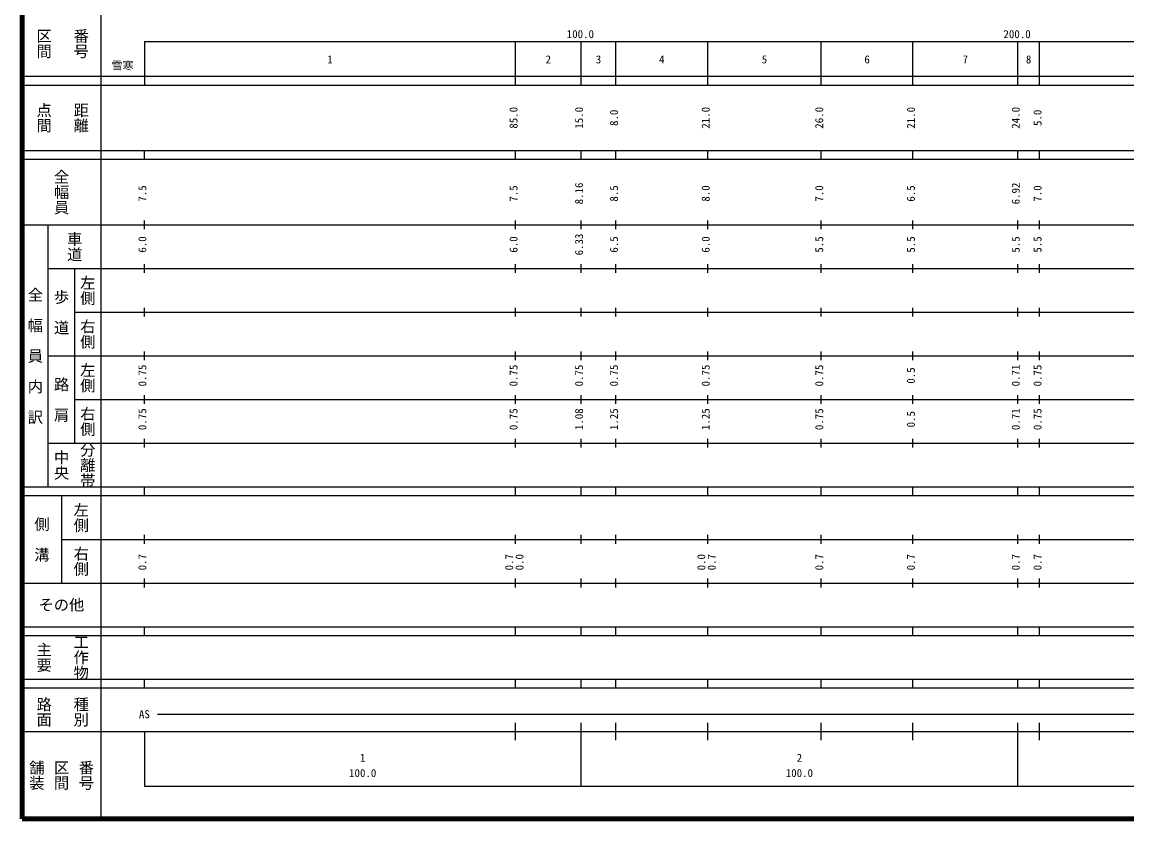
# Model space of a CAD drawing. Units: millimetres on the paper, enlarged 1000 times. Extents: x 40000 to 680000, y 20000 to 380000.
# Drawn here: x 40000 to 292998, y 20000 to 202409 of the extents above; entities that cross this region are included whole.
import ezdxf
from ezdxf.enums import TextEntityAlignment as Align

# ---------------------------------------------------------------- set-up
doc = ezdxf.new("R2010")
doc.units = ezdxf.units.MM
doc.header["$LTSCALE"] = 1000
doc.layers.add('M-TTL', color=2, linetype='Continuous', lineweight=140)
doc.layers.add('M-TTL-BAND', color=7, linetype='Continuous', lineweight=25)
doc.styles.add('@ＭＳ ゴシック', font='')
doc.styles.add('ＭＳ ゴシック', font='')
doc.styles.get('@ＭＳ ゴシック').set_extended_font_data('@MS Gothic')
doc.styles.get('ＭＳ ゴシック').set_extended_font_data('MS Gothic')

msp = doc.modelspace()

# ---------------------------------------------------------------- linework, layer by layer
at = {"layer": 'M-TTL'}
for p, q in [((40000, 380000), (40000, 20000)), ((40000, 20000), (680000, 20000))]:
    msp.add_line(p, q, dxfattribs=at)
at = {"layer": 'M-TTL-BAND'}
for p, q in [((58000, 370000), (58000, 20000)), ((68000, 198000), (579000, 198000)), ((68000, 198000), (68000, 188000)), ((153000, 188000), (153000, 198000)), ((168000, 188000), (168000, 198000)), ((176000, 188000), (176000, 198000)), ((197000, 188000), (197000, 198000)), ((223000, 188000), (223000, 198000)), ((244000, 188000), (244000, 198000)), ((268000, 188000), (268000, 198000)), ((273000, 188000), (273000, 198000)), ((40000, 190000), (579000, 190000)), ((40000, 188000), (579000, 188000)), ((40000, 173000), (579000, 173000)), ((68000, 171000), (68000, 173000)), ((153000, 171000), (153000, 173000)), ((168000, 171000), (168000, 173000)), ((176000, 171000), (176000, 173000)), ((197000, 171000), (197000, 173000)), ((223000, 171000), (223000, 173000)), ((244000, 171000), (244000, 173000)), ((268000, 171000), (268000, 173000)), ((273000, 171000), (273000, 173000)), ((40000, 171000), (579000, 171000)), ((68000, 155000), (68000, 157000)), ((153000, 155000), (153000, 157000)), ((168000, 155000), (168000, 157000)), ((176000, 155000), (176000, 157000)), ((197000, 155000), (197000, 157000)), ((223000, 155000), (223000, 157000)), ((244000, 155000), (244000, 157000)), ((268000, 155000), (268000, 157000)), ((273000, 155000), (273000, 157000)), ((40000, 156000), (579000, 156000)), ((46000, 96000), (46000, 156000)), ((68000, 145000), (68000, 147000)), ((153000, 145000), (153000, 147000)), ((168000, 145000), (168000, 147000)), ((176000, 145000), (176000, 147000)), ((197000, 145000), (197000, 147000)), ((223000, 145000), (223000, 147000)), ((244000, 145000), (244000, 147000)), ((268000, 145000), (268000, 147000)), ((273000, 145000), (273000, 147000)), ((46000, 146000), (579000, 146000)), ((52000, 146000), (52000, 106000)), ((68000, 135000), (68000, 137000)), ((153000, 135000), (153000, 137000)), ((168000, 135000), (168000, 137000)), ((176000, 135000), (176000, 137000)), ((197000, 135000), (197000, 137000)), ((223000, 135000), (223000, 137000)), ((244000, 135000), (244000, 137000)), ((268000, 135000), (268000, 137000)), ((273000, 135000), (273000, 137000)), ((52000, 136000), (579000, 136000)), ((68000, 125000), (68000, 127000)), ((153000, 125000), (153000, 127000)), ((168000, 125000), (168000, 127000)), ((176000, 125000), (176000, 127000)), ((197000, 125000), (197000, 127000)), ((223000, 125000), (223000, 127000)), ((244000, 125000), (244000, 127000)), ((268000, 125000), (268000, 127000)), ((273000, 125000), (273000, 127000)), ((46000, 126000), (579000, 126000)), ((68000, 115000), (68000, 117000)), ((153000, 115000), (153000, 117000)), ((168000, 115000), (168000, 117000)), ((176000, 115000), (176000, 117000)), ((197000, 115000), (197000, 117000)), ((223000, 115000), (223000, 117000)), ((244000, 115000), (244000, 117000)), ((268000, 115000), (268000, 117000)), ((273000, 115000), (273000, 117000)), ((52000, 116000), (579000, 116000)), ((68000, 105000), (68000, 107000)), ((153000, 105000), (153000, 107000)), ((168000, 105000), (168000, 107000)), ((176000, 105000), (176000, 107000)), ((197000, 105000), (197000, 107000)), ((223000, 105000), (223000, 107000)), ((244000, 105000), (244000, 107000)), ((268000, 105000), (268000, 107000)), ((273000, 105000), (273000, 107000)), ((46000, 106000), (579000, 106000)), ((40000, 96000), (579000, 96000)), ((40000, 94000), (579000, 94000)), ((49000, 94000), (49000, 74000)), ((68000, 94000), (68000, 96000)), ((153000, 94000), (153000, 96000)), ((168000, 94000), (168000, 96000)), ((176000, 94000), (176000, 96000)), ((197000, 94000), (197000, 96000)), ((223000, 94000), (223000, 96000)), ((244000, 94000), (244000, 96000)), ((268000, 94000), (268000, 96000)), ((273000, 94000), (273000, 96000)), ((49000, 84000), (579000, 84000)), ((68000, 83000), (68000, 85000)), ((153000, 83000), (153000, 85000)), ((168000, 83000), (168000, 85000)), ((176000, 83000), (176000, 85000)), ((197000, 83000), (197000, 85000)), ((223000, 83000), (223000, 85000)), ((244000, 83000), (244000, 85000)), ((268000, 83000), (268000, 85000)), ((273000, 83000), (273000, 85000)), ((40000, 74000), (579000, 74000)), ((68000, 73000), (68000, 75000)), ((153000, 73000), (153000, 75000)), ((168000, 73000), (168000, 75000)), ((176000, 73000), (176000, 75000)), ((197000, 73000), (197000, 75000)), ((223000, 73000), (223000, 75000)), ((244000, 73000), (244000, 75000)), ((268000, 73000), (268000, 75000)), ((273000, 73000), (273000, 75000)), ((40000, 64000), (579000, 64000)), ((68000, 62000), (68000, 64000)), ((153000, 62000), (153000, 64000)), ((168000, 62000), (168000, 64000)), ((176000, 62000), (176000, 64000)), ((197000, 62000), (197000, 64000)), ((223000, 62000), (223000, 64000)), ((244000, 62000), (244000, 64000)), ((268000, 62000), (268000, 64000)), ((273000, 62000), (273000, 64000)), ((40000, 62000), (579000, 62000)), ((40000, 52000), (579000, 52000)), ((68000, 50000), (68000, 52000)), ((153000, 50000), (153000, 52000)), ((168000, 50000), (168000, 52000)), ((176000, 50000), (176000, 52000)), ((197000, 50000), (197000, 52000)), ((223000, 50000), (223000, 52000)), ((244000, 50000), (244000, 52000)), ((268000, 50000), (268000, 52000)), ((273000, 50000), (273000, 52000)), ((40000, 50000), (579000, 50000)), ((71000, 44000), (354500, 44000)), ((153000, 38000), (153000, 42000)), ((168000, 27500), (168000, 42000)), ((176000, 38000), (176000, 42000)), ((197000, 38000), (197000, 42000)), ((223000, 38000), (223000, 42000)), ((244000, 38000), (244000, 42000)), ((268000, 27500), (268000, 42000)), ((273000, 38000), (273000, 42000)), ((40000, 40000), (579000, 40000)), ((68000, 40000), (68000, 27500)), ((68000, 27500), (579000, 27500))]:
    msp.add_line(p, q, dxfattribs=at)

# ---------------------------------------------------------------- texts
at = {"layer": 'M-TTL-BAND', "style": '@ＭＳ ゴシック'}
for s, p in [('区間', (45000, 197500)), ('番号', (53500, 197500)), ('点間', (45000, 180500)), ('距離', (53500, 180500)), ('全幅員', (49000, 163500)), ('車道', (52000, 151000)), ('左側', (55000, 141000)), ('全\u3000幅\u3000員\u3000内\u3000訳', (43000, 126000)), ('歩\u3000道', (49000, 136000)), ('右側', (55000, 131000)), ('左側', (55000, 121000)), ('路\u3000肩', (49000, 116000)), ('右側', (55000, 111000)), ('中央', (49000, 101000)), ('分離帯', (55000, 101000)), ('左側', (53500, 89000)), ('側\u3000溝', (44500, 84000)), ('右側', (53500, 79000)), ('工作物', (53500, 57000)), ('主要', (45000, 57000)), ('路面', (45000, 44500)), ('種別', (53500, 44500)), ('舗装', (43333, 30000)), ('区間', (49000, 30000)), ('番号', (54667, 30000))]:
    msp.add_text(s, height=2566, rotation=270, dxfattribs=at).set_placement(p, align=Align.MIDDLE_CENTER)
at = {"layer": 'M-TTL-BAND', "style": 'ＭＳ ゴシック'}
for s, p in [('100.0', (167844, 198195)), ('200.0', (267844, 198195)), ('1', (110500, 192405)), ('2', (160500, 192405)), ('3', (172000, 192405)), ('4', (186500, 192405)), ('5', (210000, 192405)), ('6', (233500, 192405)), ('7', (256000, 192405)), ('8', (270500, 192405)), ('AS', (68000, 42500)), ('1', (118000, 32523)), ('2', (218000, 32523)), ('100.0', (118000, 29033)), ('100.0', (218000, 29033))]:
    msp.add_text(s, height=1833, dxfattribs=at).set_placement(p, align=Align.BOTTOM_CENTER)
msp.add_text('雪寒', height=1833, dxfattribs=at).set_placement((65500, 191000), align=Align.BOTTOM_RIGHT)
for s, p in [('85.0', (154000, 180500)), ('15.0', (169000, 180500)), ('8.0', (177000, 180500)), ('21.0', (198000, 180500)), ('26.0', (224000, 180500)), ('21.0', (245000, 180500)), ('24.0', (269000, 180500)), ('5.0', (274000, 180500)), ('7.5', (69000, 163174)), ('7.5', (154000, 163174)), ('8.16', (169000, 163174)), ('8.5', (177000, 163174)), ('8.0', (198000, 163174)), ('7.0', (224000, 163174)), ('6.5', (245000, 163174)), ('6.92', (269000, 163174)), ('7.0', (274000, 163174)), ('6.0', (69000, 151500)), ('6.0', (154000, 151500)), ('6.33', (169000, 151500)), ('6.5', (177000, 151500)), ('6.0', (198000, 151500)), ('5.5', (224000, 151500)), ('5.5', (245000, 151500)), ('5.5', (269000, 151500)), ('5.5', (274000, 151500)), ('0.75', (69000, 121500)), ('0.75', (154000, 121500)), ('0.75', (169000, 121500)), ('0.75', (177000, 121500)), ('0.75', (198000, 121500)), ('0.75', (224000, 121500)), ('0.5', (245000, 121500)), ('0.71', (269000, 121500)), ('0.75', (274000, 121500)), ('1.08', (169000, 111500)), ('0.71', (269000, 111500)), ('0.75', (69000, 111500)), ('0.75', (154000, 111500)), ('1.25', (177000, 111500)), ('1.25', (198000, 111500)), ('0.75', (224000, 111500)), ('0.5', (245000, 111500)), ('0.75', (274000, 111500)), ('0.7', (69000, 78764)), ('0.7', (153000, 78764)), ('0.0', (155370, 78764)), ('0.0', (197000, 78764)), ('0.7', (199370, 78764)), ('0.7', (224000, 78764)), ('0.7', (245000, 78764)), ('0.7', (269000, 78764)), ('0.7', (274000, 78764))]:
    msp.add_text(s, height=1833, rotation=90, dxfattribs=at).set_placement(p, align=Align.BOTTOM_CENTER)
msp.add_text('その他', height=2566, dxfattribs=at).set_placement((49000, 69000), align=Align.MIDDLE_CENTER)

doc.saveas('drawing.dxf')
